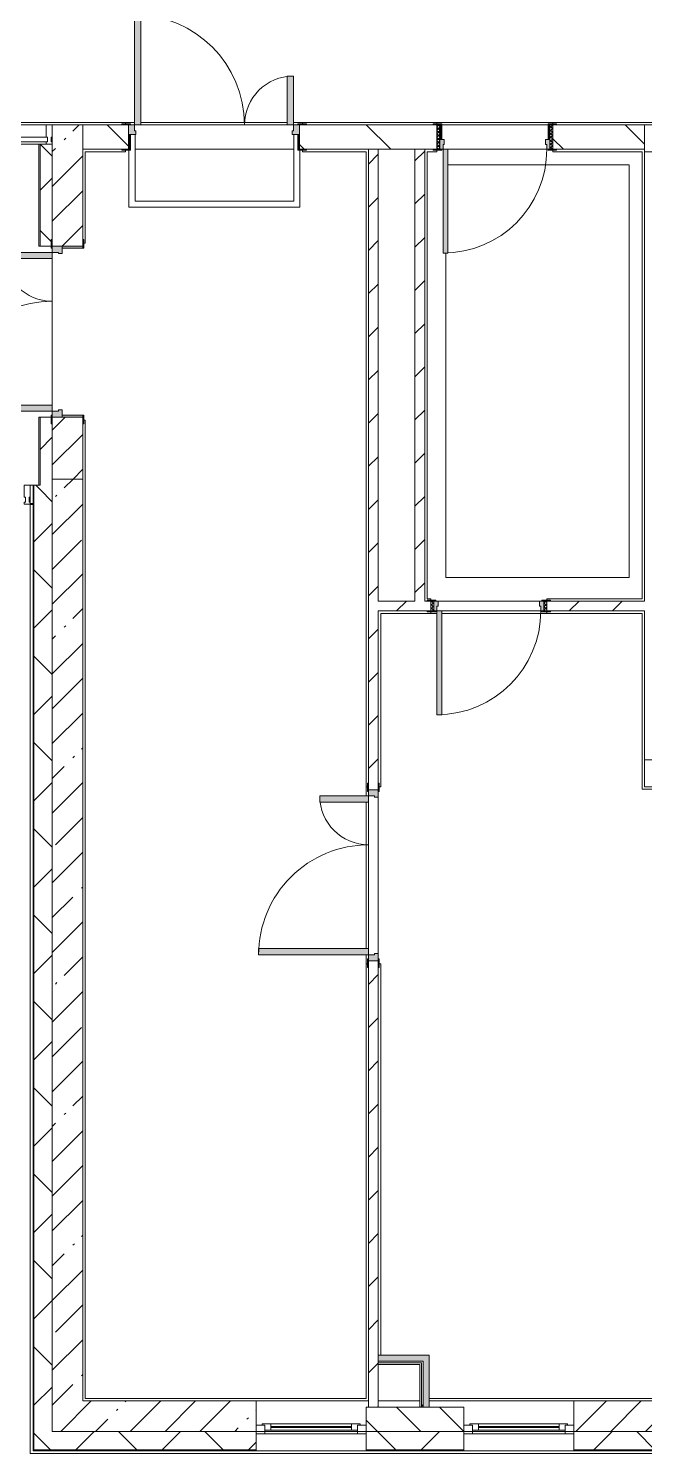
# Model space of a CAD drawing. Header units: millimetres. Extents: x 1311 to 195818, y -8553 to 29000.
# Drawn here: x 157973 to 163018, y -280 to 11389 of the extents above; entities that cross this region are included whole.
import ezdxf

# ---------------------------------------------------------------- set-up
doc = ezdxf.new("R2010")
doc.units = ezdxf.units.MM
for name, color, linetype, lineweight in [('A-DETL-7', 7, 'Continuous', 5), ('A-GLAZ-2', 7, 'Continuous', 5), ('A-GLAZ-CURT-2', 7, 'Continuous', 5), ('A-GLAZ-CWMG-2', 7, 'Continuous', 5), ('A-WALL', 7, 'Continuous', 9), ('A-WALL-3', 7, 'Continuous', 5), ('I-WALL-4', 7, 'Continuous', 5), ('S-COLS-4', 7, 'Continuous', 5)]:
    doc.layers.add(name, color=color, linetype=linetype, lineweight=lineweight)
for name, color, linetype, lineweight, true_color in [('A-DOOR-1', 7, 'Continuous', 5, 0xaaaaaa), ('A-DOOR-2', 7, 'Continuous', 5, 0xe2e2e2), ('A-DOOR-FRAM-1', 7, 'Continuous', 5, 0xe2e2e2), ('A-DOOR-FRAM-2', 7, 'Continuous', 5, 0xaaaaaa), ('A-FLOR-1', 7, 'Continuous', 5, 0xaaaaaa), ('I-WALL-3', 7, 'Continuous', 9, 0xe7e7e7)]:
    doc.layers.add(name, color=color, linetype=linetype, lineweight=lineweight, true_color=true_color)
pattern_1 = [(45, (68808.4, 0), (-176.7767, 176.7767), [])]
pattern_2 = [(45, (68808.4, 0), (-353.5534, 353.5534), []), (135, (68808.4, 0), (-353.5534, -353.5534), [])]
pattern_3 = [(45, (68808.4, 0), (-285.1231, 285.1231), []), (45, (69093.5, 0), (-285.1231, 285.1231), [504.031, -100.806, 16.764, -84.042])]
pattern_4 = [(45, (68808.4, 0), (-530.33, 530.33), []), (135, (68808.4, 0), (-530.33, -530.33), [])]

# ---------------------------------------------------------------- blocks, each defined once
blk = doc.blocks.new('110_Дверь_СКБ_1Ст_Внутренняя1 - Д-8 950x2100h_охрана-31784688-1_11_1_птичка')
at = {"layer": 'A-DOOR-1'}
h = blk.add_hatch(dxfattribs=at)
h.set_pattern_fill('FP_123', color=256, style=0, pattern_type=2)
h.set_pattern_definition([(135, (1826.41, 164.685), (-14.14214, -14.14214), []), (225, (1826.41, 164.685), (14.14214, -14.14214), [])])
h.paths.add_polyline_path([(487.5, 100), (462.5, 100), (462.5, -100), (487.5, -100)])
at = {"layer": 'A-DOOR-2'}
h = blk.add_hatch(color=256, dxfattribs=at)
h.paths.add_polyline_path([(-422.5, 100), (-437.5, 100), (-437.5, 20), (-402.5, 20), (-402.5, 60), (-412.5, 60), (-412.5, 100)])
h.paths.add_polyline_path([(462.5, 100), (437.5, 100), (437.5, 60), (427.5, 60), (427.5, 20), (462.5, 20)])
at = {"layer": 'A-DOOR-FRAM-1'}
for points in [[(397.5, 950), (397.5, 100), (437.5, 100), (437.5, 950)], [(-422.5, 108), (-492.5, 108), (-492.5, 100), (-422.5, 100)], [(-437.5, 20), (-437.5, -100), (-422.5, -100), (-422.5, 20)], [(467.5, 108), (447.5, 108), (447.5, 100), (517.5, 100), (517.5, 108), (487.5, 108)], [(447.5, 20), (447.5, -100), (462.5, -100), (462.5, 20)], [(-422.5, -100), (-492.5, -100), (-492.5, -108), (-422.5, -108)], [(487.5, -100), (447.5, -100), (447.5, -108), (517.5, -108), (517.5, -100)]]:
    blk.add_hatch(color=256, dxfattribs=at).paths.add_polyline_path(points)
at = {"layer": 'A-DOOR-FRAM-2'}
h = blk.add_hatch(dxfattribs=at)
h.set_pattern_fill('FP_124', color=256, style=0, pattern_type=2)
h.set_pattern_definition([(45, (-296.384, 164.685), (-14.1421, 14.1421), []), (135, (-296.384, 164.685), (-14.1421, -14.1421), [])])
h.paths.add_polyline_path([(-458.5, 100), (-462.5, 100), (-462.5, -100), (-437.5, -100), (-437.5, 100)])
at = {"layer": 'A-DOOR-1'}
for p, q in [((437.5, 950), (397.5, 950)), ((397.5, 950), (397.5, 100)), ((437.5, 100), (437.5, 950)), ((397.5, 100), (437.5, 100))]:
    blk.add_line(p, q, dxfattribs=at)
blk.add_arc((437.5, 100), 850, 90, 180, dxfattribs=at)
at = {"layer": 'A-DOOR-FRAM-2'}
for p, q in [((-422.5, 108), (-492.5, 108)), ((-492.5, 108), (-492.5, 100)), ((-492.5, 100), (-422.5, 100)), ((-437.5, 100), (-462.5, 100)), ((-462.5, 100), (-462.5, -100)), ((-412.5, 100), (-437.5, 100)), ((-437.5, 100), (-437.5, 20)), ((-437.5, -100), (-437.5, 100)), ((-422.5, 100), (-437.5, 100)), ((-437.5, 100), (-437.5, 99)), ((-437.5, 99), (-422.5, 99)), ((-437.5, 20), (-402.5, 20)), ((-422.5, 20), (-437.5, 20)), ((-437.5, 20), (-437.5, -100)), ((-422.5, 100), (-422.5, 108)), ((-422.5, 99), (-422.5, 100)), ((-422.5, -100), (-422.5, 20)), ((-412.5, 60), (-412.5, 100)), ((-402.5, 60), (-412.5, 60)), ((-402.5, 20), (-402.5, 60)), ((437.5, 60), (427.5, 60)), ((427.5, 60), (427.5, 20)), ((427.5, 20), (462.5, 20)), ((437.5, 100), (437.5, 60)), ((462.5, 100), (437.5, 100)), ((517.5, 108), (447.5, 108)), ((447.5, 108), (447.5, 100)), ((462.5, 100), (447.5, 100)), ((447.5, 100), (447.5, 99)), ((447.5, 100), (517.5, 100)), ((447.5, 99), (462.5, 99)), ((462.5, 20), (447.5, 20)), ((447.5, 20), (447.5, -100)), ((462.5, 20), (462.5, 100)), ((487.5, 100), (462.5, 100)), ((462.5, 100), (462.5, -100)), ((462.5, 99), (462.5, 100)), ((462.5, -100), (462.5, 20)), ((487.5, -100), (487.5, 100)), ((517.5, 100), (517.5, 108)), ((-422.5, -100), (-492.5, -100)), ((-492.5, -100), (-492.5, -108)), ((-492.5, -108), (-422.5, -108)), ((-462.5, -100), (-437.5, -100)), ((-437.5, -100), (-422.5, -100)), ((-422.5, -108), (-422.5, -100)), ((447.5, -100), (462.5, -100)), ((517.5, -100), (447.5, -100)), ((447.5, -100), (447.5, -108)), ((447.5, -108), (517.5, -108)), ((462.5, -100), (487.5, -100)), ((517.5, -108), (517.5, -100))]:
    blk.add_line(p, q, dxfattribs=at)
blk = doc.blocks.new('110_Дверь_СКБ_1Ст_Внутренняя1 - Д-8 950x2100h_охрана-32224770-1_11_1_птичка')
at = {"layer": 'A-DOOR-1'}
h = blk.add_hatch(dxfattribs=at)
h.set_pattern_fill('FP_125', color=256, style=0, pattern_type=2)
h.set_pattern_definition([(135, (1826.41, 104.685), (-14.14214, -14.14214), []), (225, (1826.41, 104.685), (14.14214, -14.14214), [])])
h.paths.add_polyline_path([(487, 40), (462, 40), (462, -40), (487, -40), (487, 40)])
at = {"layer": 'A-DOOR-2'}
h = blk.add_hatch(color=256, dxfattribs=at)
h.paths.add_polyline_path([(437, 40), (437, 0), (427, 0), (427, -40), (462, -40), (462, 40)])
h.paths.add_polyline_path([(-438, 40), (-438, -40), (-403, -40), (-403, 0), (-413, 0), (-413, 40), (-423, 40)])
at = {"layer": 'A-DOOR-FRAM-1'}
for points in [[(437, 890), (397, 890), (397, 40), (437, 40), (437, 550)], [(-423, 48), (-493, 48), (-493, 40), (-423, 44)], [(462, 48), (447, 48), (447, 40), (517, 40), (517, 48), (467, 48)], [(-463, -40), (-493, -40), (-493, -48), (-423, -48), (-423, -40), (-438, -40)], [(487, -40), (447, -40), (447, -48), (517, -48), (517, -40), (487, -40)]]:
    blk.add_hatch(color=256, dxfattribs=at).paths.add_polyline_path(points)
at = {"layer": 'A-DOOR-FRAM-2'}
h = blk.add_hatch(dxfattribs=at)
h.set_pattern_fill('FP_126', color=256, style=0, pattern_type=2)
h.set_pattern_definition([(45, (-296.384, 104.685), (-14.1421, 14.1421), []), (135, (-296.384, 104.685), (-14.1421, -14.1421), [])])
h.paths.add_polyline_path([(-463, 40), (-463, -40), (-438, -40), (-438, 40)])
at = {"layer": 'A-DOOR-1'}
for p, q in [((437, 890), (397, 890)), ((397, 890), (397, 40)), ((437, 40), (437, 890)), ((397, 40), (437, 40))]:
    blk.add_line(p, q, dxfattribs=at)
blk.add_arc((437, 40), 850, 90, 180, dxfattribs=at)
at = {"layer": 'A-DOOR-FRAM-2'}
for p, q in [((-423, 48), (-493, 48)), ((-493, 48), (-493, 40)), ((-493, 40), (-423, 40)), ((-438, 40), (-463, 40)), ((-463, 40), (-463, -40)), ((-413, 40), (-438, 40)), ((-438, 40), (-438, -40)), ((-438, -40), (-438, 40)), ((-423, 40), (-438, 40)), ((-438, 40), (-438, 39)), ((-438, 39), (-423, 39)), ((-423, 40), (-423, 48)), ((-423, 39), (-423, 40)), ((-413, 0), (-413, 40)), ((-403, 0), (-413, 0)), ((-403, -40), (-403, 0)), ((437, 0), (427, 0)), ((427, 0), (427, -40)), ((437, 40), (437, 0)), ((462, 40), (437, 40)), ((517, 48), (447, 48)), ((447, 48), (447, 40)), ((462, 40), (447, 40)), ((447, 40), (447, 39)), ((447, 40), (517, 40)), ((447, 39), (462, 39)), ((462, -40), (462, 40)), ((487, 40), (462, 40)), ((462, 40), (462, -40)), ((462, 39), (462, 40)), ((487, -40), (487, 40)), ((517, 40), (517, 48)), ((-423, -40), (-493, -40)), ((-493, -40), (-493, -48)), ((-493, -48), (-423, -48)), ((-463, -40), (-438, -40)), ((-423, -39), (-438, -39)), ((-438, -39), (-438, -40)), ((-438, -40), (-403, -40)), ((-438, -40), (-423, -40)), ((-423, -40), (-423, -39)), ((-423, -48), (-423, -40)), ((427, -40), (462, -40)), ((462, -39), (447, -39)), ((447, -39), (447, -40)), ((447, -40), (462, -40)), ((517, -40), (447, -40)), ((447, -40), (447, -48)), ((447, -48), (517, -48)), ((462, -40), (462, -39)), ((462, -40), (487, -40)), ((517, -48), (517, -40))]:
    blk.add_line(p, q, dxfattribs=at)
blk = doc.blocks.new('110_Дверь_СКБ_2Ст - Д-5_п_ Из игровой в коридор-32215844-1_11_1_птичка')
at = {"layer": 'A-DOOR-2'}
for points in [[(-638, 940), (-638, 40), (-588, 40), (-588, 940)], [(612, 40), (662, 43), (662, 440), (612, 440), (612, 58)]]:
    blk.add_hatch(color=256, dxfattribs=at).paths.add_polyline_path(points)
h = blk.add_hatch(color=256, dxfattribs=at)
h.paths.add_polyline_path([(-688, 40), (-688, -40), (-628, -40), (-628, -10), (-638, -10), (-638, 40)])
h.paths.add_polyline_path([(652, -40), (712, -40), (712, 40), (662, 40), (662, -10), (652, -10), (652, -26)])
at = {"layer": 'A-DOOR-FRAM-1'}
for points in [[(-742, 40), (-672, 40), (-672, 48), (-742, 48)], [(698, 48), (698, 40), (768, 40), (768, 48), (712, 48)], [(-742, -48), (-672, -48), (-672, -40), (-742, -40)], [(698, -48), (698, -48), (768, -48), (768, -40), (698, -40)]]:
    blk.add_hatch(color=256, dxfattribs=at).paths.add_polyline_path(points)
at = {"layer": 'A-DOOR-1'}
for p, q in [((-638, 940), (-638, 40)), ((-588, 940), (-638, 940)), ((-588, 40), (-588, 940)), ((662, 440), (612, 440)), ((612, 440), (612, 40)), ((662, 40), (662, 440)), ((-638, 40), (-588, 40)), ((612, 40), (662, 40))]:
    blk.add_line(p, q, dxfattribs=at)
for centre, radius, start, end in [((-638, 40), 900, 0, 90), ((662, 40), 400, 90, 180)]:
    blk.add_arc(centre, radius, start, end, dxfattribs=at)
at = {"layer": 'A-DOOR-FRAM-2'}
for p, q in [((-672, 48), (-742, 48)), ((-742, 48), (-742, 40)), ((-742, 40), (-672, 40)), ((-638, 40), (-688, 40)), ((-688, 40), (-688, -40)), ((-672, 40), (-672, 48)), ((-638, -10), (-638, 40)), ((662, 40), (662, -10)), ((712, 40), (662, 40)), ((768, 48), (698, 48)), ((698, 48), (698, 40)), ((698, 40), (768, 40)), ((712, -40), (712, 40)), ((768, 40), (768, 48)), ((-672, -40), (-742, -40)), ((-742, -40), (-742, -48)), ((-742, -48), (-672, -48)), ((-688, -40), (-628, -40)), ((-672, -39), (-688, -39)), ((-688, -39), (-688, -40)), ((-688, -40), (-672, -40)), ((-672, -40), (-672, -39)), ((-672, -48), (-672, -40)), ((-628, -10), (-638, -10)), ((-628, -40), (-628, -10)), ((662, -10), (652, -10)), ((652, -10), (652, -40)), ((652, -40), (712, -40)), ((712, -39), (698, -39)), ((698, -39), (698, -40)), ((698, -40), (712, -40)), ((768, -40), (698, -40)), ((698, -40), (698, -48)), ((698, -48), (768, -48)), ((712, -40), (712, -39)), ((768, -48), (768, -40))]:
    blk.add_line(p, q, dxfattribs=at)
blk = doc.blocks.new('120_Окно_СКБ_1Ст - 120_Окно_СКБ_1Ст 900х2500_h_ с форточкой-22876038-1_11_1_птичка')
at = {"layer": 'A-GLAZ-2'}
for p, q in [((-450, -127), (-450, -57)), ((-450, -57), (-380, -57)), ((450, -57), (-450, -57)), ((-380, -57), (-380, -127)), ((380, -87), (-380, -87)), ((-380, -87), (-380, -127)), ((-330, -137), (-330, -87)), ((-330, -107), (330, -107)), ((330, -137), (330, -87)), ((380, -127), (380, -57)), ((380, -57), (450, -57)), ((380, -127), (380, -87)), ((450, -57), (450, -127)), ((-380, -127), (-450, -127)), ((-450, -127), (-400, -127)), ((-380, -127), (-400, -127)), ((-400, -127), (-400, -137)), ((-400, -137), (400, -137)), ((400, -137), (-400, -137)), ((330, -117), (-330, -117)), ((450, -127), (380, -127)), ((400, -127), (380, -127)), ((400, -127), (450, -127)), ((400, -137), (400, -127))]:
    blk.add_line(p, q, dxfattribs=at)
blk = doc.blocks.new('120_Окно_СКБ_1Ст - 120_Окно_СКБ_1Ст 900х2500_h_ с форточкой-V125-1_11_1_птичка')
at = {"layer": 'A-GLAZ-2'}
for p, q in [((-450, -127), (-450, -57)), ((-450, -57), (-380, -57)), ((450, -57), (-450, -57)), ((-380, -57), (-380, -127)), ((380, -87), (-380, -87)), ((-380, -87), (-380, -127)), ((-330, -137), (-330, -87)), ((-330, -107), (330, -107)), ((330, -137), (330, -87)), ((380, -127), (380, -57)), ((380, -57), (450, -57)), ((380, -127), (380, -87)), ((450, -57), (450, -127)), ((-380, -127), (-450, -127)), ((-450, -127), (-400, -127)), ((-380, -127), (-400, -127)), ((-400, -127), (-400, -137)), ((-400, -137), (400, -137)), ((400, -137), (-400, -137)), ((330, -117), (-330, -117)), ((450, -127), (380, -127)), ((400, -127), (380, -127)), ((400, -127), (450, -127)), ((400, -137), (400, -127))]:
    blk.add_line(p, q, dxfattribs=at)
blk = doc.blocks.new('110_Дверь_СКБ_2Ст - Д-2а_п_ Из коридора на лестницу-32215424-1_11_1_птичка')
at = {"layer": 'A-DOOR-2'}
for points in [[(-638, 229), (-638, 125), (-588, 125), (-588, 1025), (-638, 1025), (-638, 235)], [(612, 125), (662, 131), (662, 525), (612, 525), (612, 134)], [(698, -125), (712, -125), (712, 45), (698, 45), (698, -50)]]:
    blk.add_hatch(color=256, dxfattribs=at).paths.add_polyline_path(points)
h = blk.add_hatch(color=256, dxfattribs=at)
h.paths.add_polyline_path([(-688, 45), (-628, 45), (-628, 75), (-638, 75), (-638, 125), (-688, 120)])
h.paths.add_polyline_path([(652, 57), (658, 45), (712, 45), (712, 125), (662, 125), (662, 75), (652, 75), (652, 65)])
at = {"layer": 'A-DOOR-FRAM-1'}
for points in [[(-742, 125), (-672, 125), (-672, 133), (-742, 133)], [(698, 133), (698, 125), (768, 125), (768, 133), (712, 133)], [(-688, -125), (-672, -125), (-672, 45), (-688, 45)], [(-742, -133), (-672, -133), (-672, -125), (-742, -125)], [(698, -133), (768, -133), (768, -125), (698, -125)]]:
    blk.add_hatch(color=256, dxfattribs=at).paths.add_polyline_path(points)
at = {"layer": 'A-DOOR-1'}
for p, q in [((-638, 1025), (-638, 125)), ((-588, 1025), (-638, 1025)), ((-588, 125), (-588, 1025)), ((662, 525), (612, 525)), ((612, 525), (612, 125)), ((662, 125), (662, 525)), ((-638, 125), (-588, 125)), ((612, 125), (662, 125))]:
    blk.add_line(p, q, dxfattribs=at)
for centre, radius, start, end in [((-638, 125), 900, 0, 90), ((662, 125), 400, 90, 180)]:
    blk.add_arc(centre, radius, start, end, dxfattribs=at)
at = {"layer": 'A-DOOR-FRAM-2'}
for p, q in [((-672, 133), (-742, 133)), ((-742, 133), (-742, 125)), ((-742, 125), (-672, 125)), ((-638, 125), (-688, 125)), ((-688, 125), (-688, 45)), ((-672, 125), (-672, 133)), ((-638, 75), (-638, 125)), ((662, 125), (662, 75)), ((712, 125), (662, 125)), ((768, 133), (698, 133)), ((698, 133), (698, 125)), ((698, 125), (768, 125)), ((712, 45), (712, 125)), ((768, 125), (768, 133)), ((-688, 45), (-628, 45)), ((-672, 45), (-688, 45)), ((-688, 45), (-688, -125)), ((-672, -125), (-672, 45)), ((-628, 75), (-638, 75)), ((-628, 45), (-628, 75)), ((662, 75), (652, 75)), ((652, 75), (652, 45)), ((652, 45), (712, 45)), ((712, 45), (698, 45)), ((698, 45), (698, -125)), ((712, -125), (712, 45)), ((-672, -125), (-742, -125)), ((-742, -125), (-742, -133)), ((-742, -133), (-672, -133)), ((-688, -125), (-672, -125)), ((-672, -133), (-672, -125)), ((698, -125), (712, -125)), ((768, -125), (698, -125)), ((698, -125), (698, -133)), ((698, -133), (768, -133)), ((768, -133), (768, -125))]:
    blk.add_line(p, q, dxfattribs=at)
blk = doc.blocks.new('Прямоугольный импост - Импост структурный с накладкой - 160мм-22875586-1_11_1_птичка')
at = {"layer": 'A-GLAZ-CWMG-2'}
for p, q in [((-50, 0), (-50, 17)), ((-50, 17), (0, 17)), ((-40, 0), (-50, 0)), ((-40, -40), (-40, 0)), ((0, 0), (-10, 0)), ((-10, 0), (-10, -40)), ((0, 17), (0, 0)), ((-50, -140), (-50, -40)), ((-50, -40), (-40, -40)), ((-10, -40), (0, -40)), ((0, -40), (0, -140)), ((0, -140), (-50, -140))]:
    blk.add_line(p, q, dxfattribs=at)
blk = doc.blocks.new('Прямоугольный импост - Импост структурный с накладкой - 160мм Темный-V127-1_11_1_птичка')
at = {"layer": 'A-GLAZ-CWMG-2'}
for p, q in [((-50, 0), (-50, 17)), ((-50, 17), (0, 17)), ((-40, 0), (-50, 0)), ((-40, -40), (-40, 0)), ((0, 0), (-10, 0)), ((-10, 0), (-10, -40)), ((0, 17), (0, 0)), ((-50, -140), (-50, -40)), ((-50, -40), (-40, -40)), ((-10, -40), (0, -40)), ((0, -40), (0, -140)), ((0, -140), (-50, -140))]:
    blk.add_line(p, q, dxfattribs=at)
blk = doc.blocks.new('Системная панель - Стекло - 40мм-32474674-1_11_1_птичка')
at = {"layer": 'A-GLAZ-CURT-2'}
h = blk.add_hatch(dxfattribs=at)
h.set_pattern_fill('FP_164', color=256, style=0, pattern_type=2)
h.set_pattern_definition([(45, (-88935, -9960), (-1414.214, 1414.214), [1000, -3000]), (45, (-89935, -10460), (-1414.214, 1414.214), [3000, -1000]), (45, (-87935, -10960), (-1414.214, 1414.214), [1000, -3000])])
h.paths.add_polyline_path([(885, 0), (885, 40), (-885, 40), (-885, 0), (875, 0)])
for p, q in [((885, 40), (-885, 40)), ((-885, 40), (-885, 0)), ((-885, 0), (885, 0)), ((885, 0), (885, 40))]:
    blk.add_line(p, q, dxfattribs=at)
blk = doc.blocks.new('Прямоугольный импост - Импост структурный с накладкой - 160мм Темный-32475581-1_11_1_птичка')
at = {"layer": 'A-GLAZ-CWMG-2'}
for p, q in [((89310, 10600), (87560, 10600)), ((89250, 10443), (87560, 10443))]:
    blk.add_line(p, q, dxfattribs=at)
blk = doc.blocks.new('110_Дверь_СКБ_2Ст - Д-2а_п_ Из коридора на лестницу-32215207-1_11_1_птичка')
at = {"layer": 'A-DOOR-2'}
for points in [[(-588, 100), (-588, 1000), (-638, 1000), (-638, 100), (-592, 100)], [(662, 100), (662, 500), (612, 500), (612, 100)], [(712, -100), (712, 20), (698, 20), (698, -100), (704, -100)]]:
    blk.add_hatch(color=256, dxfattribs=at).paths.add_polyline_path(points)
h = blk.add_hatch(color=256, dxfattribs=at)
h.paths.add_polyline_path([(662, 20), (712, 20), (712, 100), (662, 100), (662, 50), (652, 50), (652, 20)])
h.paths.add_polyline_path([(-688, 20), (-628, 20), (-628, 50), (-638, 50), (-638, 100), (-688, 100), (-688, 26)])
at = {"layer": 'A-DOOR-FRAM-1'}
for points in [[(-672, 100), (-672, 108), (-742, 108), (-742, 100), (-688, 100)], [(-685, -100), (-672, -100), (-672, 20), (-688, 20), (-688, -100)], [(698, 100), (768, 100), (768, 108), (698, 108)], [(-712, -108), (-672, -108), (-673, -100), (-742, -100), (-742, -108)], [(768, -108), (768, -100), (698, -100), (703, -108), (766, -108)]]:
    blk.add_hatch(color=256, dxfattribs=at).paths.add_polyline_path(points)
at = {"layer": 'A-DOOR-1'}
for p, q in [((-638, 1000), (-638, 100)), ((-588, 1000), (-638, 1000)), ((-588, 100), (-588, 1000)), ((662, 500), (612, 500)), ((612, 500), (612, 100)), ((662, 100), (662, 500)), ((-638, 100), (-588, 100)), ((612, 100), (662, 100))]:
    blk.add_line(p, q, dxfattribs=at)
for centre, radius, start, end in [((-638, 100), 900, 0, 90), ((662, 100), 400, 90, 180)]:
    blk.add_arc(centre, radius, start, end, dxfattribs=at)
at = {"layer": 'A-DOOR-FRAM-2'}
for p, q in [((-672, 108), (-742, 108)), ((-742, 108), (-742, 100)), ((-742, 100), (-672, 100)), ((-638, 100), (-688, 100)), ((-688, 100), (-688, 20)), ((-688, 20), (-628, 20)), ((-672, 20), (-688, 20)), ((-688, 20), (-688, -100)), ((-672, 100), (-672, 108)), ((-672, -100), (-672, 20)), ((-638, 50), (-638, 100)), ((-628, 50), (-638, 50)), ((-628, 20), (-628, 50)), ((662, 50), (652, 50)), ((652, 50), (652, 20)), ((652, 20), (712, 20)), ((662, 100), (662, 50)), ((712, 100), (662, 100)), ((768, 108), (698, 108)), ((698, 108), (698, 100)), ((698, 100), (768, 100)), ((712, 20), (698, 20)), ((698, 20), (698, -100)), ((712, 20), (712, 100)), ((712, -100), (712, 20)), ((768, 100), (768, 108)), ((-672, -100), (-742, -100)), ((-742, -100), (-742, -108)), ((-742, -108), (-672, -108)), ((-688, -100), (-672, -100)), ((-672, -108), (-672, -100)), ((698, -100), (712, -100)), ((768, -100), (698, -100)), ((698, -100), (698, -108)), ((698, -108), (768, -108)), ((768, -108), (768, -100))]:
    blk.add_line(p, q, dxfattribs=at)
blk = doc.blocks.new('BSC_Колонна _Прямоугольная - 250х900-V135-1_11_1_птичка')
at = {"layer": 'S-COLS-4'}
h = blk.add_hatch(dxfattribs=at)
h.set_pattern_fill('FP_167', color=256, style=0, pattern_type=2)
h.set_pattern_definition([(45, (-94080, -25), (-285.1231, 285.1231), []), (45, (-93794.88, -25), (-285.1231, 285.1231), [504.031, -100.806, 16.764, -84.042])])
h.paths.add_polyline_path([(-196, -125), (450, -125), (450, 125), (-450, 125), (-450, -125)])
for p, q in [((450, 125), (-450, 125)), ((-450, 125), (-450, -125)), ((450, -125), (450, 125)), ((-450, -125), (450, -125))]:
    blk.add_line(p, q, dxfattribs=at)

msp = doc.modelspace()

# ---------------------------------------------------------------- hatches: boundary and pattern name
at = {"layer": 'A-WALL-3'}
h = msp.add_hatch(dxfattribs=at)
h.set_pattern_fill('FP_120', color=256, style=0, pattern_type=2)
h.set_pattern_definition(pattern_2)
h.paths.add_polyline_path([(153618.4, 7500), (153808.4, 7500), (153808.4, 7520), (153778.4, 7520), (153778.4, 7650), (153516.4, 7650), (153516.4, 7500), (153608.4, 7500)])
h.paths.add_polyline_path([(157988.4, 7500), (158010.4, 7500), (158010.4, 7650), (157988.4, 7650), (157988.4, 7520)])
h = msp.add_hatch(dxfattribs=at)
h.set_pattern_fill('FP_120', color=256, style=0, pattern_type=2)
h.set_pattern_definition(pattern_2)
h.paths.add_polyline_path([(158058.4, -100), (158168.4, -100), (158168.4, 7500), (158068.4, 7500), (158067.8, 7650), (158018.4, 7650), (158018.4, -100)])
h = msp.add_hatch(dxfattribs=at)
h.set_pattern_fill('FP_102', color=256, style=0, pattern_type=2)
h.set_pattern_definition([(135, (68808.4, 0), (-176.7767, -176.7767), [])])
h.paths.add_polyline_path([(192538.4, -100), (192538.4, 100), (192338.4, 100), (192338.4, -100), (192397.3, -100)])
h.paths.add_polyline_path([(160835.3, -100), (161538.4, -100), (161538.4, 100), (160738.4, 100), (160738.4, -100)])
h.paths.add_polyline_path([(163588.4, -100), (163588.4, 100), (163338.4, 100), (163338.4, -100)])
h.paths.add_polyline_path([(165913.4, -100), (166913.4, -100), (166913.4, 100), (165913.4, 100), (165913.4, 70.9)])
h.paths.add_polyline_path([(169638.4, -100), (170538.4, -100), (170538.4, 100), (169638.4, 100), (169638.4, 82.2)])
h.paths.add_polyline_path([(171688.4, -100), (171688.4, 100), (171438.4, 100), (171438.4, -100)])
h.paths.add_polyline_path([(173988.4, -100), (175038.4, -100), (175038.4, 100), (173988.4, 100), (173988.4, -27.9)])
h.paths.add_polyline_path([(189938.4, -100), (190038.4, -100), (190038.4, 100), (189938.4, 100), (189938.4, -11)])
h.paths.add_polyline_path([(178378.4, -100), (178638.4, -100), (178638.4, 100), (178288.4, 100), (178288.4, -100), (178358.4, -100)])
h.paths.add_polyline_path([(188138.4, -100), (188138.4, 100), (187638.4, 100), (187638.4, -100), (187755.8, -100)])
h.paths.add_polyline_path([(179538.4, -100), (180438.4, -100), (180438.4, 100), (179538.4, 100), (179538.4, -55)])
h.paths.add_polyline_path([(182488.4, -100), (182488.4, 100), (182238.4, 100), (182238.4, -100)])
h.paths.add_polyline_path([(185838.4, -100), (185838.4, 100), (184788.4, 100), (184788.4, -100), (184971, -100)])
h = msp.add_hatch(dxfattribs=at)
h.set_pattern_fill('FP_120', color=256, style=0, pattern_type=2)
h.set_pattern_definition(pattern_2)
h.paths.add_polyline_path([(189038.4, -250), (190038.4, -250), (190038.4, -100), (189038.4, -100), (189038.4, -210)])
h.paths.add_polyline_path([(158018.4, -250), (159838.4, -250), (159838.4, -100), (158018.4, -100)])
h.paths.add_polyline_path([(192338.4, -250), (193888.4, -250), (193888.4, -100), (192338.4, -100), (192338.4, -210)])
h.paths.add_polyline_path([(179538.4, -250), (180438.4, -250), (180438.4, -100), (179538.4, -100), (179538.4, -210)])
h.paths.add_polyline_path([(176158.4, -250), (176838.4, -250), (176838.4, -100), (175938.4, -100), (175938.4, -250), (176038.4, -250)])
h.paths.add_polyline_path([(181338.4, -250), (182488.4, -250), (182488.4, -100), (181338.4, -100), (181338.4, -210)])
h.paths.add_polyline_path([(184788.4, -250), (185838.4, -250), (185838.4, -100), (184788.4, -100), (184788.4, -210)])
h.paths.add_polyline_path([(186738.4, -250), (188138.4, -250), (188138.4, -100), (186738.4, -100), (186738.4, -210)])
h.paths.add_polyline_path([(178472.9, -250), (178638.4, -250), (178638.4, -100), (178288.4, -100), (178288.4, -250)])
h.paths.add_polyline_path([(163588.4, -250), (163588.4, -100), (162438.4, -100), (162438.4, -250), (162691.9, -250)])
h.paths.add_polyline_path([(174759.7, -250), (175038.4, -250), (175038.4, -100), (173988.4, -100), (173988.4, -250)])
h.paths.add_polyline_path([(165888.4, -250), (166938.4, -250), (166938.4, -100), (165888.4, -100), (165888.4, -210)])
h.paths.add_polyline_path([(171046.6, -250), (171688.4, -250), (171688.4, -100), (169638.4, -100), (169638.4, -250), (170118.3, -250)])
h.paths.add_polyline_path([(168738.4, -250), (168738.4, -100), (167838.4, -100), (167838.4, -250), (168261.7, -250)])
h.paths.add_polyline_path([(160835.3, -250), (161538.4, -250), (161538.4, -100), (160738.4, -100), (160738.4, -250)])
at = {"layer": 'I-WALL-3'}
for points in [[(161253.4, 475), (161254.4, 475), (161252.9, 525), (160838.4, 521), (160838.4, 475), (161204.4, 475)], [(161204.4, 100), (161254.4, 100), (161253.4, 475), (161204.4, 475), (161204.4, 142)]]:
    msp.add_hatch(color=256, dxfattribs=at).paths.add_polyline_path(points)
at = {"layer": 'I-WALL-4'}
h = msp.add_hatch(dxfattribs=at)
h.set_pattern_fill('FP_101', color=256, style=0, pattern_type=2)
h.set_pattern_definition(pattern_3)
h.paths.add_polyline_path([(158408.2, 7700), (158418.4, 7700), (158418.4, 8206.1), (158168.4, 8206.1), (158168.4, 7700)])
h.paths.add_polyline_path([(158418.4, 9606.1), (158418.4, 10600), (158168.4, 10600), (158168.4, 9606.1), (158379, 9606.1)])
h = msp.add_hatch(dxfattribs=at)
h.set_pattern_fill('FP_119', color=256, style=0, pattern_type=2)
h.set_pattern_definition([(135, (68808.4, 0), (-353.5534, -353.5534), [])])
h.paths.add_polyline_path([(175918.4, 10400), (175938.4, 10400), (175938.4, 10600), (173903.4, 10600), (173903.4, 10400), (175688, 10400)])
h.paths.add_polyline_path([(170438.4, 10400), (172453.4, 10400), (172453.4, 10600), (170418.4, 10600), (170418.4, 10400)])
h.paths.add_polyline_path([(160758.4, 10400), (161318.4, 10400), (161318.4, 10600), (160193.4, 10600), (160193.4, 10400), (160738.4, 10400)])
h.paths.add_polyline_path([(158768.4, 10400), (158793.4, 10400), (158793.4, 10600), (158418.4, 10600), (158418.4, 10400), (158738.4, 10400)])
h.paths.add_polyline_path([(162691.9, 10400), (163018.4, 10400), (163018.4, 10600), (162268.4, 10600), (162268.4, 10400), (162298.4, 10400)])
h = msp.add_hatch(dxfattribs=at)
h.set_pattern_fill('FP_120', color=256, style=0, pattern_type=2)
h.set_pattern_definition(pattern_2)
h.paths.add_polyline_path([(158077.5, 7500), (158168.4, 7500), (158168.4, 8151.1), (158160.4, 8151.1), (158160.4, 8206.1), (158068.4, 8206.1), (158068.4, 7500)])
h.paths.add_polyline_path([(158068.4, 9606.1), (158160.4, 9609.1), (158161.8, 9661.1), (158168.4, 9661.1), (158168.4, 10443), (158068.4, 10443), (158068.4, 9628.9)])
h = msp.add_hatch(dxfattribs=at)
h.set_pattern_fill('FP_118', color=256, style=0, pattern_type=2)
h.set_pattern_definition(pattern_1)
h.paths.add_polyline_path([(160758.4, 100), (160838.4, 100), (160838.4, 3755), (160758.4, 3755), (160758.4, 130)])
h.paths.add_polyline_path([(160808.4, 5155), (160838.4, 5160), (160835.3, 10400), (160758.4, 10400), (160758.4, 5155), (160790.8, 5155)])
h = msp.add_hatch(dxfattribs=at)
h.set_pattern_fill('FP_118', color=256, style=0, pattern_type=2)
h.set_pattern_definition(pattern_1)
h.paths.add_polyline_path([(161218.4, 6700), (161218.4, 10400), (161138.4, 10400), (161138.4, 6700)])
h = msp.add_hatch(dxfattribs=at)
h.set_pattern_fill('FP_101', color=256, style=0, pattern_type=2)
h.set_pattern_definition(pattern_3)
h.paths.add_polyline_path([(158418.4, 150), (158418.4, 7700), (158168.4, 7700), (158168.4, 150), (158293.1, 150)])
h = msp.add_hatch(dxfattribs=at)
h.set_pattern_fill('FP_118', color=256, style=0, pattern_type=2)
h.set_pattern_definition(pattern_1)
h.paths.add_polyline_path([(161238.4, 6620), (161268.4, 6620), (161268.4, 6700), (160838.4, 6700), (160838.4, 6620), (161218.4, 6620)])
h.paths.add_polyline_path([(162998.4, 6620), (163018.4, 6620), (163018.4, 6700), (162218.4, 6700), (162218.4, 6620), (162691.9, 6620)])
h = msp.add_hatch(dxfattribs=at)
h.set_pattern_fill('FP_212', color=256, style=0, pattern_type=2)
h.set_pattern_definition(pattern_4)
h.paths.add_polyline_path([(161179.4, 100), (161191.9, 100), (161191.9, 450), (161179.4, 450), (161179.4, 137.6)])
h = msp.add_hatch(dxfattribs=at)
h.set_pattern_fill('FP_212', color=256, style=0, pattern_type=2)
h.set_pattern_definition(pattern_4)
h.paths.add_polyline_path([(161204.4, 100), (161202.6, 462.5), (161191.9, 459.4), (161191.9, 100)])
h = msp.add_hatch(dxfattribs=at)
h.set_pattern_fill('FP_101', color=256, style=0, pattern_type=2)
h.set_pattern_definition(pattern_3)
h.paths.add_polyline_path([(158978.7, -100), (159838.4, -100), (159838.4, 150), (158168.4, 150), (158168.4, -100), (158418.4, -100)])

# ---------------------------------------------------------------- linework, layer by layer
at = {"layer": 'A-DETL-7'}
for p, q in [((162891.9, 10273.7), (161408.4, 10273.7)), ((162891.9, 6893.7), (162891.9, 10273.7)), ((161391.9, 9550), (161391.9, 6893.7)), ((161391.9, 6893.7), (162891.9, 6893.7))]:
    msp.add_line(p, q, dxfattribs=at)
at = {"layer": 'A-FLOR-1'}
for p, q in [((156318.4, 10620), (158843.4, 10620)), ((158843.4, 10620), (158768.4, 10620)), ((158768.4, 10620), (158768.4, 10608)), ((160093.4, 10620), (158893.4, 10620)), ((158893.4, 10620), (160093.4, 10620)), ((160218.4, 10620), (160143.4, 10620)), ((160143.4, 10620), (166207.4, 10620)), ((160218.4, 10608), (160218.4, 10620)), ((162268.4, 10620), (161318.4, 10620)), ((161318.4, 10620), (161318.4, 10608)), ((162268.4, 10608), (162268.4, 10620)), ((158846.1, 9976), (158846.1, 10520)), ((160146.1, 10520), (160146.1, 9976)), ((158768.4, 10392), (158768.4, 10380)), ((158796.1, 10392), (158796.1, 9926)), ((160196.1, 9926), (160196.1, 10392)), ((160218.4, 10380), (160218.4, 10392)), ((161318.4, 10392), (161318.4, 10380)), ((162268.4, 10380), (162268.4, 10392)), ((158768.4, 10380), (158438.4, 10380)), ((158438.4, 10380), (158438.4, 9631.1)), ((160738.4, 10380), (160218.4, 10380)), ((160738.4, 10380), (160738.4, 5105)), ((161318.4, 10380), (161238.4, 10380)), ((161238.4, 10380), (161238.4, 6720)), ((162998.4, 10380), (162268.4, 10380)), ((162998.4, 6720), (162998.4, 10380)), ((158796.1, 9926), (160196.1, 9926)), ((160146.1, 9976), (158846.1, 9976)), ((158438.4, 9631.1), (158426.4, 9631.1)), ((158168.4, 8306.1), (158168.4, 9506.1)), ((158426.4, 8181.1), (158438.4, 8181.1)), ((158438.4, 8181.1), (158438.4, 170)), ((157978.4, 7520), (157988.4, 7520)), ((161238.4, 6720), (161268.4, 6720)), ((161268.4, 6720), (161268.4, 6708)), ((162218.4, 6708), (162218.4, 6720)), ((162218.4, 6720), (162998.4, 6720)), ((161318.4, 6600), (160858.4, 6600)), ((160858.4, 6600), (160858.4, 5180)), ((161268.4, 6612), (161268.4, 6600)), ((162998.4, 6600), (161358.4, 6600)), ((162218.4, 6600), (162218.4, 6612)), ((162998.4, 5160), (162998.4, 6600)), ((160750.4, 5180), (160738.4, 5180)), ((160858.4, 5180), (160846.4, 5180)), ((168518.4, 5160), (162998.4, 5160)), ((160738.4, 3855), (160738.4, 5055)), ((160738.4, 3805), (160738.4, 170)), ((160738.4, 3730), (160750.4, 3730)), ((160846.4, 3730), (160858.4, 3730)), ((160858.4, 3730), (160858.4, 525)), ((158438.4, 170), (160738.4, 170)), ((161254.4, 170), (165868.4, 170))]:
    msp.add_line(p, q, dxfattribs=at)
at = {"layer": 'A-WALL'}
for p, q in [((158418.4, 10600), (158418.4, 10400)), ((163018.4, 10600), (163018.4, 10400)), ((158068.4, 10443), (158068.4, 9606.1)), ((158168.4, 10443), (158168.4, 9661.1)), ((158168.4, 9661.1), (158168.4, 10443)), ((160838.4, 10400), (160758.4, 10400)), ((161218.4, 10400), (161138.4, 10400)), ((158068.4, 8206.1), (158068.4, 7650)), ((158168.4, 8151.1), (158168.4, 7700)), ((158168.4, 7700), (158168.4, 8151.1)), ((158010.4, 7650), (158010.4, 7492)), ((158015.4, 7650), (158015.4, -253)), ((158018.4, 7650), (158018.4, -250)), ((158068.4, 7650), (158058.4, 7650)), ((158168.4, 7500), (158168.4, 7650)), ((157988.4, 7500), (158010.4, 7500)), ((157988.4, 7497), (158010.4, 7497)), ((163018.4, 5400), (163098.4, 5400)), ((161204.4, 475), (160838.4, 475)), ((161204.4, 100), (161204.4, 475)), ((161191.9, 462.5), (160838.4, 462.5)), ((161191.9, 100), (161191.9, 462.5)), ((160758.4, 100), (160838.4, 100)), ((160738.4, -100), (161538.4, -100)), ((161538.4, -100), (160738.4, -100)), ((158015.4, -253), (159838.4, -253)), ((158018.4, -250), (159838.4, -250)), ((160738.4, -250), (161538.4, -250)), ((160738.4, -253), (161538.4, -253)), ((162438.4, -250), (163588.4, -250)), ((162438.4, -253), (163588.4, -253))]:
    msp.add_line(p, q, dxfattribs=at)
at = {"layer": 'A-WALL-3'}
for p, q in [((158058.4, 7650), (157988.4, 7650)), ((157988.4, -280), (157988.4, 7650)), ((158010.4, 7492), (157988.4, 7492)), ((158010.4, 7492), (158010.4, -258)), ((160758.4, 100), (160738.4, 100)), ((160738.4, 100), (160738.4, -258)), ((161538.4, 100), (160838.4, 100)), ((161538.4, -258), (161538.4, 100)), ((160738.4, -100), (158168.4, -100)), ((159838.4, -258), (159838.4, -100)), ((161538.4, -100), (162438.4, -100)), ((162438.4, -100), (162438.4, -258)), ((176838.4, -280), (157988.4, -280)), ((158010.4, -258), (161538.4, -258)), ((161538.4, -258), (176838.4, -258))]:
    msp.add_line(p, q, dxfattribs=at)
at = {"layer": 'I-WALL-4'}
for p, q in [((158168.4, 10600), (158168.4, 10443)), ((158738.4, 10600), (158168.4, 10600)), ((158893.4, 10600), (160093.4, 10600)), ((161288.4, 10600), (160248.4, 10600)), ((161358.4, 10600), (162228.4, 10600)), ((167308.4, 10600), (162298.4, 10600)), ((158168.4, 10443), (158058.4, 10443)), ((158058.4, 10443), (158058.4, 9606.1)), ((158418.4, 9661.1), (158418.4, 10400)), ((158418.4, 10400), (158738.4, 10400)), ((160146.1, 10400), (158846.1, 10400)), ((160248.4, 10400), (160758.4, 10400)), ((160758.4, 10400), (160758.4, 5210)), ((160838.4, 6700), (160838.4, 10400)), ((160838.4, 10400), (161138.4, 10400)), ((161138.4, 10400), (161138.4, 6700)), ((161218.4, 6700), (161218.4, 10400)), ((161218.4, 10400), (161288.4, 10400)), ((162218.4, 10400), (161408.4, 10400)), ((162298.4, 10400), (163018.4, 10400)), ((163018.4, 10400), (163018.4, 6700)), ((163018.4, 10380), (170418.4, 10380)), ((158058.4, 9606.1), (158160.4, 9606.1)), ((158160.4, 8206.1), (158058.4, 8206.1)), ((158058.4, 8206.1), (158058.4, 7650)), ((158418.4, 150), (158418.4, 8151.1)), ((158168.4, 7700), (158418.4, 7700)), ((158168.4, 7700), (158168.4, -100)), ((158168.4, 7650), (158168.4, 7700)), ((161138.4, 6700), (160838.4, 6700)), ((161238.4, 6700), (161218.4, 6700)), ((161328.4, 6700), (162158.4, 6700)), ((163018.4, 6700), (162248.4, 6700)), ((160838.4, 6620), (161238.4, 6620)), ((160838.4, 5210), (160838.4, 6620)), ((162168.4, 6620), (161358.4, 6620)), ((162248.4, 6620), (163018.4, 6620)), ((163018.4, 6620), (163018.4, 5180)), ((163018.4, 5180), (168438.4, 5180)), ((160758.4, 3855), (160758.4, 5055)), ((160838.4, 5095), (160838.4, 3815)), ((160758.4, 3700), (160758.4, 100)), ((160838.4, 100), (160838.4, 3700)), ((161254.4, 525), (160838.4, 525)), ((161254.4, 100), (161254.4, 525)), ((160838.4, 450), (161179.4, 450)), ((161179.4, 450), (161179.4, 100)), ((160758.4, 150), (158418.4, 150)), ((159838.4, -100), (159838.4, 150)), ((160838.4, 150), (161179.4, 150)), ((161254.4, 150), (162438.4, 150)), ((158168.4, -100), (160738.4, -100)), ((162438.4, -100), (161538.4, -100))]:
    msp.add_line(p, q, dxfattribs=at)

# ---------------------------------------------------------------- block references
at = {"layer": 'A-DOOR-1'}
msp.add_blockref('110_Дверь_СКБ_2Ст - Д-2а_п_ Из коридора на лестницу-32215207-1_11_1_птичка', (159480.9, 10500), dxfattribs=at)
for name, p, rotation in [('110_Дверь_СКБ_1Ст_Внутренняя1 - Д-8 950x2100h_охрана-31784688-1_11_1_птичка', (161805.9, 10500), 180), ('110_Дверь_СКБ_2Ст - Д-2а_п_ Из коридора на лестницу-32215424-1_11_1_птичка', (158293.4, 8893.6), 90), ('110_Дверь_СКБ_1Ст_Внутренняя1 - Д-8 950x2100h_охрана-32224770-1_11_1_птичка', (161755.9, 6660), 180), ('110_Дверь_СКБ_2Ст - Д-5_п_ Из игровой в коридор-32215844-1_11_1_птичка', (160798.4, 4442.5), 89.99999999999991)]:
    msp.add_blockref(name, p, dxfattribs=dict(at, rotation=rotation))
at = {"layer": 'A-GLAZ-2', "rotation": 180}
for name, p in [('120_Окно_СКБ_1Ст - 120_Окно_СКБ_1Ст 900х2500_h_ с форточкой-22876038-1_11_1_птичка', (160288.4, -175)), ('120_Окно_СКБ_1Ст - 120_Окно_СКБ_1Ст 900х2500_h_ с форточкой-V125-1_11_1_птичка', (161988.4, -175))]:
    msp.add_blockref(name, p, dxfattribs=at)
at = {"layer": 'A-GLAZ-CURT-2'}
msp.add_blockref('Системная панель - Стекло - 40мм-32474674-1_11_1_птичка', (157243.4, 10460), dxfattribs=at)
at = {"layer": 'A-GLAZ-CWMG-2'}
msp.add_blockref('Прямоугольный импост - Импост структурный с накладкой - 160мм Темный-32475581-1_11_1_птичка', (68808.4, 0), dxfattribs=at)
at = {"layer": 'A-GLAZ-CWMG-2', "extrusion": (0, 0, -1), "rotation": 180}
for name, p in [('Прямоугольный импост - Импост структурный с накладкой - 160мм Темный-V127-1_11_1_птичка', (-158168.4, 10460)), ('Прямоугольный импост - Импост структурный с накладкой - 160мм-22875586-1_11_1_птичка', (-157988.4, 7510))]:
    msp.add_blockref(name, p, dxfattribs=at)
at = {"layer": 'S-COLS-4'}
msp.add_blockref('BSC_Колонна _Прямоугольная - 250х900-V135-1_11_1_птичка', (162888.4, 25), dxfattribs=at)

doc.saveas('drawing.dxf')
